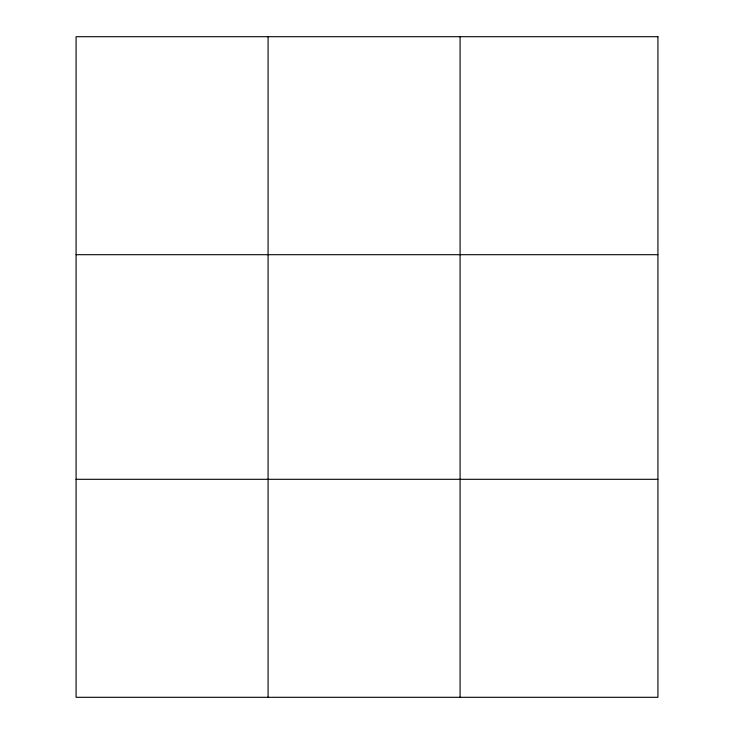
<?xml version="1.0" encoding="UTF-8"?>
<svg xmlns="http://www.w3.org/2000/svg" width="734" height="734" viewBox="0 0 734 734"><rect width="100%" height="100%" fill="white"/><g stroke="black" fill="none" stroke-linecap="round" stroke-linejoin="round"><path stroke-width="1.1" d="M268.084 697.3L268.084 36.7M460.09 697.3L460.09 36.7M76.079 254.698L657.921 254.698M76.079 479.302L657.921 479.302M657.921 36.7L657.921 697.3L76.079 697.3L76.079 36.7L657.921 36.7"/></g></svg>
